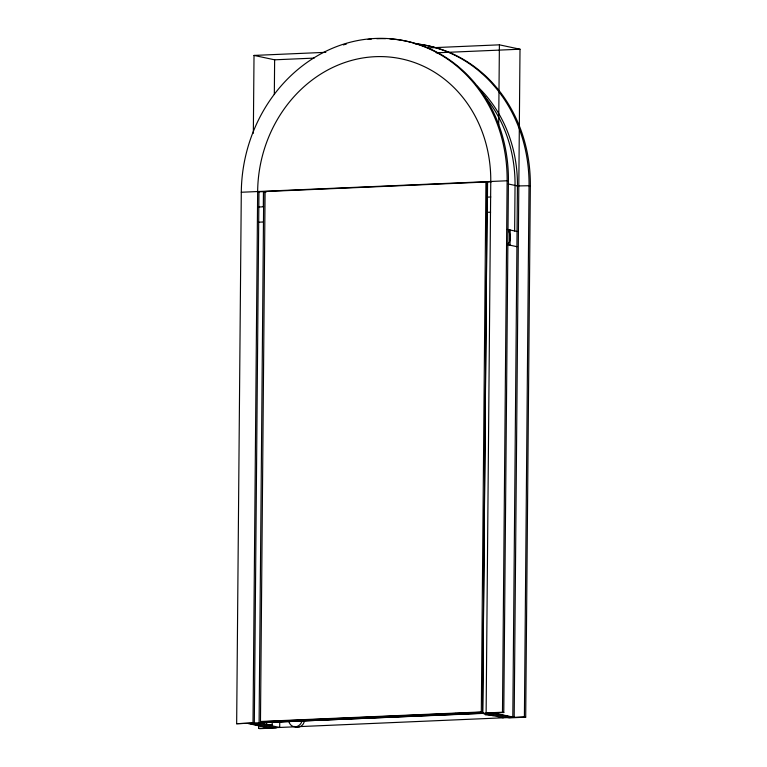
<?xml version="1.0" encoding="UTF-8"?>
<svg xmlns="http://www.w3.org/2000/svg" width="767" height="767" viewBox="0 0 767 767"><rect width="100%" height="100%" fill="white"/><g stroke="black" fill="none" stroke-linecap="round" stroke-linejoin="round"><path stroke-width="1.15" d="M236.658 723.712L241.298 192.249A148.846 132.154 -78 0 1 375.504 38.455A148.846 132.154 -78 0 1 507.121 180.772L508.425 181.05L503.785 712.514L236.658 723.712L253.014 723.003L276.235 727.941L259.879 728.65L258.575 728.372L258.604 724.786M253.34 133.247L254.021 55.425L325.831 52.319M253.014 723.003L257.654 191.539A130.524 115.884 -78 0 1 375.341 56.681A130.524 115.884 -78 0 1 490.765 181.472L486.125 712.946L509.346 717.883L525.702 717.174L530.342 185.71A148.846 132.154 -78 0 0 416.059 43.911M254.318 723.281L258.958 191.817L257.654 191.539M263.321 206.812L263.455 191.625M483.939 713.137L265.487 722.572L260.473 721.498L265.094 191.558M264.126 721.747L264.107 724.144L272.199 725.198L272.227 721.613M266.695 724.029L266.715 721.642M274.327 94.523L274.634 59.807L254.021 55.425M279.754 721.479L279.706 727.461L259.093 723.08L263.733 191.616L266.024 192.105M482.616 712.246L481.312 711.968L485.933 182.019L487.237 182.297L482.616 712.246L261.777 721.776M487.294 181.961L482.654 713.425L503.267 717.807M487.438 197.129L487.572 181.952M498.694 125.05L499.394 44.831L427.574 47.928M503.785 712.514L502.481 712.236L507.121 180.772L241.298 192.249M510.045 245.21L510.18 230.023M514.647 230.972L515.041 185.422A135.864 120.63 -78 0 0 483.076 94.446M477.007 86.105A135.864 120.63 -78 0 1 517.447 185.93L512.816 717.394L492.203 713.013M499.394 44.831L520.007 49.213L514.178 717.337L493.564 712.955M525.702 717.174L524.398 716.896L529.038 185.432A148.846 132.154 -78 0 0 414.755 43.633M274.634 59.807L314.125 58.1M436.222 52.827L520.007 49.213M258.958 191.817L491.733 181.769M517.121 185.95L530.342 185.71M258.824 207.004L263.599 206.802M487.16 197.148L490.813 196.985M258.69 222.19L263.464 221.979M487.026 212.334L490.612 212.171M260.473 721.498L481.312 711.968M264.184 722.293L482.635 712.859M486.125 712.946L502.481 712.236M487.678 714.489L485.08 714.604L493.171 715.659M269.601 725.314L272.199 725.198M258.575 728.372L524.398 716.896M508.272 183.984L517.447 185.93M507.313 229.419L517.054 231.481M507.764 244.721L516.92 246.667M468.982 712.831L471.389 713.339M455.349 713.415L457.755 713.933M289.034 720.596L291.441 721.114M275.411 721.191L277.807 721.699M249.553 723.492L270.166 727.873M248.192 723.549L268.795 727.931M389.828 38.887A148.846 132.154 -78 0 1 508.425 181.05M343.415 44.908A148.846 132.154 -78 0 1 346.588 43.911M368.112 39.424A148.846 132.154 -78 0 1 371.372 39.098M376.808 38.733A148.846 132.154 -78 0 1 385.494 38.676M509.595 229.899A1.313 0.585 87.5 0 0 509.039 230.589A1.313 0.585 87.5 0 0 509.154 232.037A7.632 3.423 87.5 0 1 507.505 244.405M302.016 720.875A7.632 6.778 -78 0 1 295.381 726.78A7.632 6.778 -78 0 1 288.843 721.44M304.422 721.383A7.632 6.778 -78 0 1 294.384 726.426"/></g></svg>
